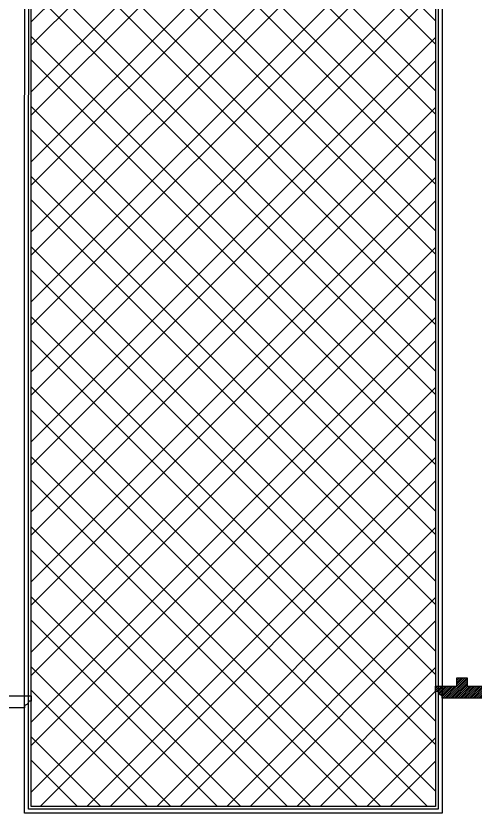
# Model space of a CAD drawing. Header units: inches. Extents: x -12478 to 399182, y -16583 to 525552.
# Drawn here: x 63511 to 64380, y 19158 to 20664 of the extents above; entities that cross this region are included whole.
import ezdxf

# ---------------------------------------------------------------- set-up
doc = ezdxf.new("R2010")
doc.units = ezdxf.units.IN
doc.header["$LTSCALE"] = 1000
doc.header["$MEASUREMENT"] = 0
doc.layers.add('Stone-GRG', color=7, linetype='Continuous', lineweight=0, true_color=0xfff2cc)
doc.layers.add('Wood treillis', color=111, linetype='Continuous', lineweight=0)

msp = doc.modelspace()

# ---------------------------------------------------------------- hatches: boundary and pattern name
at = {"layer": 'Stone-GRG', "lineweight": 0}
h = msp.add_hatch(dxfattribs=at)
h.set_pattern_fill('ANSI31', color=253, scale=20)
h.set_pattern_definition([(45, (59936.707, -2239.0923), (-1.76776695, 1.76776695), [])])
edge = h.paths.add_edge_path()
edge.add_line((64365.6, 19394.8), (64405.9, 19394.8))
edge.add_line((64405.9, 19394.8), (64405.9, 19384.8))
edge.add_line((64405.9, 19384.8), (64405.9, 19384.8))
edge.add_line((64405.9, 19384.8), (64400.9, 19384.8))
edge.add_arc((64393.4, 19384.8), 7.5, -90, 0, ccw=False)
edge.add_line((64393.4, 19377.3), (64393.4, 19372.3))
edge.add_line((64393.4, 19372.3), (64318.1, 19372.3))
edge.add_line((64318.1, 19372.3), (64318.1, 19377.3))
edge.add_arc((64318.1, 19384.8), 7.5, 180, 270, ccw=False)
edge.add_line((64310.6, 19384.8), (64305.6, 19384.8))
edge.add_line((64305.6, 19384.8), (64305.6, 19394.8))
edge.add_line((64305.6, 19394.8), (64345.6, 19394.8))
edge.add_line((64345.6, 19394.8), (64345.6, 19410.9))
edge.add_line((64345.6, 19410.9), (64365.6, 19410.9))
edge.add_line((64365.6, 19410.9), (64365.6, 19394.8))
at = {"layer": 'Wood treillis', "lineweight": -2}
h = msp.add_hatch(dxfattribs=at)
h.set_pattern_fill('ANSI32', color=256, scale=250, angle=90)
h.set_pattern_definition([(135, (56808.145, -0.02), (-66.29126, -66.29126), []), (135, (56808.145, 44.17), (-66.29126, -66.29126), [])])
h.paths.add_polyline_path([(63560.5, 19167), (64305.6, 19167.1), (64305.4, 21862.1), (63560.5, 21862), (63539.9, 21862), (63539.7, 19167)])
h = msp.add_hatch(dxfattribs=at)
h.set_pattern_fill('ANSI32', color=256, scale=250)
h.set_pattern_definition([(45, (56808.145, -0.02), (-66.29126, 66.29126), []), (45, (56852.34, -0.02), (-66.29126, 66.29126), [])])
h.paths.add_polyline_path([(63548, 19167), (63539.7, 19167), (63539.9, 21862), (63548, 21862), (64305.4, 21862), (64305.6, 19167)])

# ---------------------------------------------------------------- linework, layer by layer
at = {"layer": 'Wood treillis', "lineweight": -2, "elevation": 0}
for points in [[(63548, 19154.5), (63527.2, 19154.5), (63527.4, 21874.5), (63548, 21874.5), (64317.9, 21874.5), (64318.1, 19154.5)], [(63548, 19162), (63534.7, 19162), (63534.9, 21867), (63548, 21867), (64310.4, 21867), (64310.6, 19162)], [(63548, 19167), (63539.7, 19167), (63539.9, 21862), (63548, 21862), (64305.4, 21862), (64305.6, 19167)]]:
    msp.add_lwpolyline(points, close=True, dxfattribs=at)
at = {"layer": 'Wood treillis', "color": 0, "lineweight": -2, "elevation": 0}
msp.add_lwpolyline([(64365.6, 19394.8), (64405.9, 19394.8), (64405.9, 19384.8), (64405.9, 19384.8), (64405.9, 19384.8), (64400.9, 19384.8, -0.414214), (64393.4, 19377.3), (64393.4, 19372.3), (64318.1, 19372.3), (64318.1, 19377.3, -0.414214), (64310.6, 19384.8), (64305.6, 19384.8), (64305.6, 19394.8), (64345.6, 19394.8), (64345.6, 19410.9), (64365.6, 19410.9), (64365.6, 19394.8)], format="xyb", dxfattribs=at)
msp.add_lwpolyline([(63495.8, 19392.5), (63495.8, 19376.4), (63539.6, 19376.4), (63539.6, 19366.4), (63534.6, 19366.4, -0.414214), (63527.1, 19358.9), (63527.1, 19353.9), (63452.1, 19353.9), (63452.1, 19358.9, -0.414214), (63444.6, 19366.4), (63439.6, 19366.4), (63439.6, 19366.4), (63427.1, 19366.4), (63427.1, 19371.4, -0.414214), (63419.6, 19378.9), (63414.6, 19378.9), (63414.6, 19392.5)], format="xyb", close=True, dxfattribs=at)

doc.saveas('drawing.dxf')
